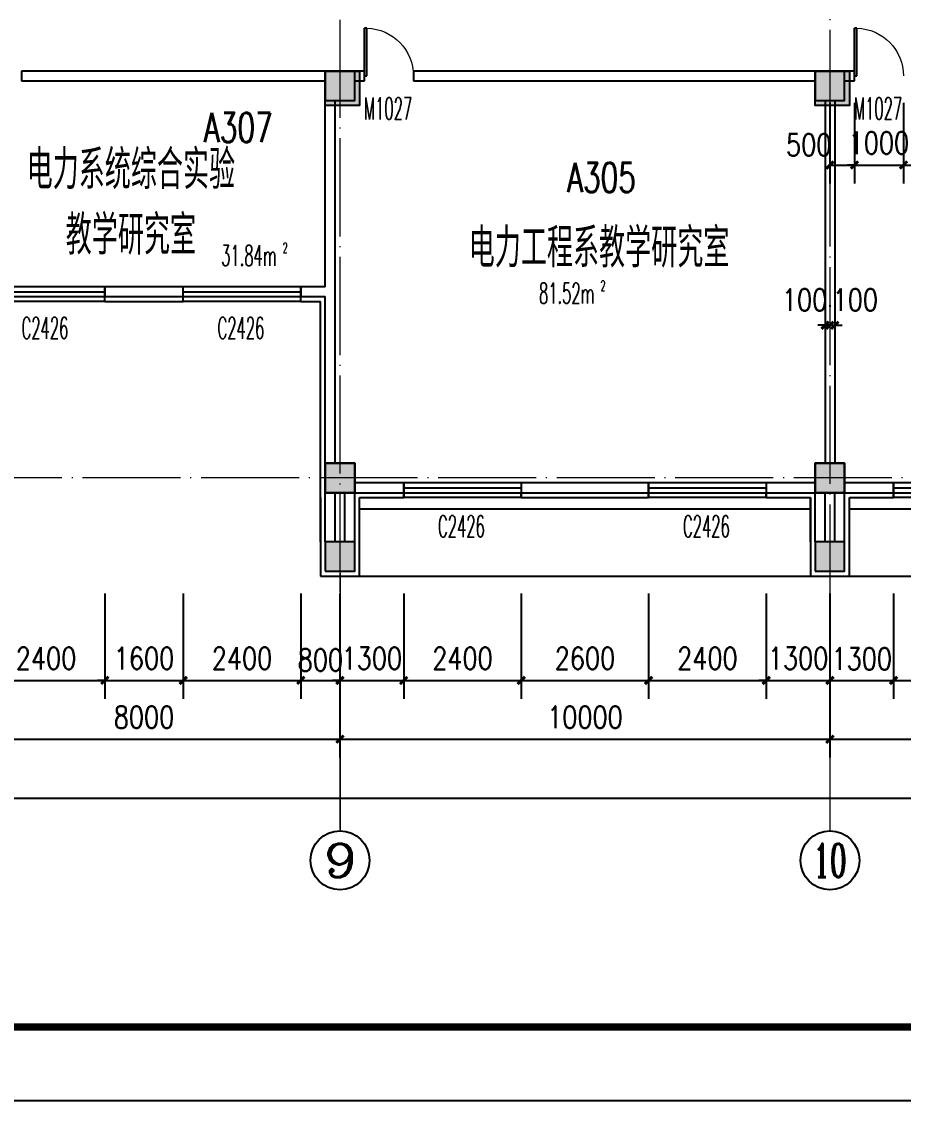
# Model space of a CAD drawing. Extents: x 1417642 to 3570900, y 124798 to 1191112.
# Drawn here: x 1494910 to 1512910, y 380098 to 402105 of the extents above; entities that cross this region are included whole.
import ezdxf
from ezdxf.enums import TextEntityAlignment as Align

# ---------------------------------------------------------------- set-up
doc = ezdxf.new("R2010")
doc.units = 0
doc.header["$LTSCALE"] = 1000
doc.header["$MEASUREMENT"] = 0
doc.linetypes.add('DOTE', pattern=[2.42, 2, -0.2, 0.02, -0.2])
doc.layers.get('0').update_dxf_attribs({"linetype": 'CONTINUOUS'})
doc.layers.get('Defpoints').update_dxf_attribs({"linetype": 'CONTINUOUS'})
for name, color, linetype in [('AXIS', 3, 'CONTINUOUS'), ('AXIS_TEXT', 7, 'CONTINUOUS'), ('colu', 2, 'CONTINUOUS'), ('COLUMN', 9, 'CONTINUOUS'), ('DOTE', 1, 'DOTE'), ('PUB_DIM', 3, 'CONTINUOUS'), ('PUB_HATCH', 8, 'CONTINUOUS'), ('PUB_TEXT', 40, 'CONTINUOUS'), ('PUB_TITLE', 4, 'CONTINUOUS'), ('SPACE', 7, 'CONTINUOUS'), ('SURFACE', 6, 'CONTINUOUS'), ('tiaozheng', 20, 'CONTINUOUS'), ('WALL', 4, 'CONTINUOUS'), ('WINDOW', 2, 'CONTINUOUS'), ('WINDOW_TEXT', 7, 'CONTINUOUS'), ('填充', 252, 'CONTINUOUS'), ('柱填充 @ 1', 8, 'CONTINUOUS'), ('立面造型', 40, 'CONTINUOUS')]:
    doc.layers.add(name, color=color, linetype=linetype)
doc.styles.add('_TCH_AXIS', font='COMPLEX', dxfattribs={"bigfont": 'GBCBIG'})
doc.styles.add('_TCH_SPACE', font='ROMANS', dxfattribs={"width": 0.7, "height": 5, "bigfont": 'Z'})
doc.styles.add('_TCH_WINDOW', font='ROMANS.shx', dxfattribs={"width": 0.7, "height": 400, "bigfont": 'Z.shx'})
doc.styles.add('DIM_FONT', font='SIMPLEX.shx', dxfattribs={"width": 0.8})
doc.styles.add('Z', font='ROMANS', dxfattribs={"width": 0.7, "bigfont": 'Z'})
doc.dimstyles.new('DIMN150', dxfattribs={"dimscale": 1.5, "dimtxt": 300, "dimasz": 100, "dimexe": 250, "dimexo": 300, "dimgap": 150, "dimtad": 1, "dimdec": 0, "dimzin": 0, "dimdsep": 46, "dimtxsty": 'DIM_FONT', "dimblk": 'ARCHTICK', "dimcen": 0.09, "dimdle": 1.5, "dimclrt": 7, "dimazin": 2, "dimtfac": 1, "dimtdec": 0, "dimtix": 1, "dimtmove": 2, "dimatfit": 3, "dimldrblk": 'ARCHTICK', "dimfxl": 1, "dimtolj": 1, "dimtzin": 0, "dimarcsym": 0})

# ---------------------------------------------------------------- blocks, each defined once
blk = doc.blocks.new('5873')
at = {"layer": '柱填充 @ 1', "ltscale": 1000}
for points in [[(1565228, 702485), (1565928, 702485), (1565928, 701785), (1565228, 701785)], [(1575228, 702485), (1575928, 702485), (1575928, 701785), (1575228, 701785)], [(1565228, 694485), (1565828, 694485), (1565828, 693885), (1565228, 693885)], [(1575228, 694485), (1575828, 694485), (1575828, 693885), (1575228, 693885)]]:
    blk.add_hatch(color=256, dxfattribs=at).paths.add_polyline_path(points)
at = {"layer": 'colu', "ltscale": 1000}
for points in [[(1565228, 702485), (1565928, 702485), (1565928, 701785), (1565228, 701785)], [(1575228, 702485), (1575928, 702485), (1575928, 701785), (1575228, 701785)], [(1565228, 694485), (1565828, 694485), (1565828, 693885), (1565228, 693885)], [(1575228, 694485), (1575828, 694485), (1575828, 693885), (1575228, 693885)]]:
    blk.add_lwpolyline(points, close=True, dxfattribs=at)
blk = doc.blocks.new('_ArchTick')
at = {"color": 0, "linetype": 'ByBlock', "const_width": 0.4}
blk.add_lwpolyline([(-0.5, -0.5), (0.5, 0.5)], dxfattribs=at)
blk = doc.blocks.new('*D1631')
at = {"layer": 'Defpoints', "color": 0}
for p in [(1511510, 395910), (1511410, 395870), (1511510, 395870)]:
    blk.add_point(p, dxfattribs=at)
at = {"layer": 'PUB_DIM', "color": 0, "lineweight": -2}
for p, q in [((1511410, 396320), (1511410, 396285)), ((1511510, 396320), (1511510, 396285)), ((1511410, 395910), (1511260, 395910)), ((1511410, 395910), (1511510, 395910)), ((1511510, 395910), (1511660, 395910))]:
    blk.add_line(p, q, dxfattribs=at)
at = {"layer": 'PUB_DIM', "color": 0, "lineweight": -2, "xscale": 150, "yscale": 150, "zscale": 150}
blk.add_blockref('_ArchTick', (1511410, 395910), dxfattribs=at)
at = {"layer": 'PUB_DIM', "color": 0, "lineweight": -2, "xscale": 150, "yscale": 150, "zscale": 150, "rotation": 180}
blk.add_blockref('_ArchTick', (1511510, 395910), dxfattribs=at)
at = {"layer": 'PUB_DIM', "color": 7, "insert": (1511928, 396427), "char_height": 450, "attachment_point": 5, "style": 'DIM_FONT'}
blk.add_mtext('\\A1;100', dxfattribs=at)
blk = doc.blocks.new('*D1632')
at = {"layer": 'Defpoints', "color": 0}
for p in [(1511410, 395910), (1511310, 395870), (1511410, 395870)]:
    blk.add_point(p, dxfattribs=at)
at = {"layer": 'PUB_DIM', "color": 0, "lineweight": -2}
for p, q in [((1511310, 396320), (1511310, 396285)), ((1511410, 396320), (1511410, 396285)), ((1511310, 395910), (1511160, 395910)), ((1511310, 395910), (1511410, 395910)), ((1511410, 395910), (1511560, 395910))]:
    blk.add_line(p, q, dxfattribs=at)
at = {"layer": 'PUB_DIM', "color": 0, "lineweight": -2, "xscale": 150, "yscale": 150, "zscale": 150}
blk.add_blockref('_ArchTick', (1511310, 395910), dxfattribs=at)
at = {"layer": 'PUB_DIM', "color": 0, "lineweight": -2, "xscale": 150, "yscale": 150, "zscale": 150, "rotation": 180}
blk.add_blockref('_ArchTick', (1511410, 395910), dxfattribs=at)
at = {"layer": 'PUB_DIM', "color": 7, "insert": (1510893, 396427), "char_height": 450, "attachment_point": 5, "style": 'DIM_FONT'}
blk.add_mtext('\\A1;100', dxfattribs=at)
blk = doc.blocks.new('*D1880')
at = {"layer": 'Defpoints', "color": 0}
for p in [(1511910, 400895), (1512910, 400895), (1512910, 399179)]:
    blk.add_point(p, dxfattribs=at)
at = {"layer": 'PUB_DIM', "color": 0, "lineweight": -2}
for p, q in [((1511910, 400445), (1511910, 398804)), ((1512910, 400445), (1512910, 398804)), ((1511910, 399179), (1511760, 399179)), ((1511910, 399179), (1512910, 399179)), ((1512910, 399179), (1513060, 399179))]:
    blk.add_line(p, q, dxfattribs=at)
at = {"layer": 'PUB_DIM', "color": 0, "lineweight": -2, "xscale": 150, "yscale": 150, "zscale": 150}
blk.add_blockref('_ArchTick', (1511910, 399179), dxfattribs=at)
at = {"layer": 'PUB_DIM', "color": 0, "lineweight": -2, "xscale": 150, "yscale": 150, "zscale": 150, "rotation": 180}
blk.add_blockref('_ArchTick', (1512910, 399179), dxfattribs=at)
at = {"layer": 'PUB_DIM', "color": 7, "insert": (1512410, 399629), "char_height": 450, "attachment_point": 5, "style": 'DIM_FONT'}
blk.add_mtext('\\A1;1000', dxfattribs=at)
blk = doc.blocks.new('*D1881')
at = {"layer": 'Defpoints', "color": 0}
for p in [(1511410, 400895), (1511910, 400895), (1511910, 399179)]:
    blk.add_point(p, dxfattribs=at)
at = {"layer": 'PUB_DIM', "color": 0, "lineweight": -2}
for p, q in [((1511410, 400445), (1511410, 398804)), ((1511910, 400445), (1511910, 398804)), ((1511408, 399179), (1511913, 399179))]:
    blk.add_line(p, q, dxfattribs=at)
at = {"layer": 'PUB_DIM', "color": 0, "lineweight": -2, "xscale": 150, "yscale": 150, "zscale": 150, "rotation": 180}
blk.add_blockref('_ArchTick', (1511410, 399179), dxfattribs=at)
at = {"layer": 'PUB_DIM', "color": 0, "lineweight": -2, "xscale": 150, "yscale": 150, "zscale": 150}
blk.add_blockref('_ArchTick', (1511910, 399179), dxfattribs=at)
at = {"layer": 'PUB_DIM', "color": 7, "insert": (1510977, 399591), "char_height": 450, "attachment_point": 5, "style": 'DIM_FONT'}
blk.add_mtext('\\A1;500', dxfattribs=at)
blk = doc.blocks.new('*D2039')
at = {"layer": 'AXIS', "color": 0, "lineweight": -2}
for p, q in [((1439810, 388789), (1439810, 385891)), ((1588610, 388789), (1588610, 385891)), ((1439808, 386266), (1588613, 386266))]:
    blk.add_line(p, q, dxfattribs=at)
at = {"layer": 'Defpoints', "color": 0}
for p in [(1439810, 389239), (1588610, 389239), (1588610, 386266)]:
    blk.add_point(p, dxfattribs=at)
at = {"layer": 'AXIS', "color": 0, "lineweight": -2, "xscale": 150, "yscale": 150, "zscale": 150, "rotation": 180}
blk.add_blockref('_ArchTick', (1439810, 386266), dxfattribs=at)
at = {"layer": 'AXIS', "color": 0, "lineweight": -2, "xscale": 150, "yscale": 150, "zscale": 150}
blk.add_blockref('_ArchTick', (1588610, 386266), dxfattribs=at)
at = {"layer": 'AXIS', "color": 7, "insert": (1514210, 386716), "char_height": 450, "attachment_point": 5, "style": 'DIM_FONT'}
blk.add_mtext('\\A1;148800', dxfattribs=at)
blk = doc.blocks.new('*D2047')
at = {"layer": 'AXIS', "color": 0, "lineweight": -2}
for p, q in [((1493410, 389773), (1493410, 387091)), ((1501410, 389773), (1501410, 387091)), ((1493408, 387466), (1501413, 387466))]:
    blk.add_line(p, q, dxfattribs=at)
at = {"layer": 'Defpoints', "color": 0}
for p in [(1493410, 390223), (1501410, 390223), (1501410, 387466)]:
    blk.add_point(p, dxfattribs=at)
at = {"layer": 'AXIS', "color": 0, "lineweight": -2, "xscale": 150, "yscale": 150, "zscale": 150, "rotation": 180}
blk.add_blockref('_ArchTick', (1493410, 387466), dxfattribs=at)
at = {"layer": 'AXIS', "color": 0, "lineweight": -2, "xscale": 150, "yscale": 150, "zscale": 150}
blk.add_blockref('_ArchTick', (1501410, 387466), dxfattribs=at)
at = {"layer": 'AXIS', "color": 7, "insert": (1497410, 387916), "char_height": 450, "attachment_point": 5, "style": 'DIM_FONT'}
blk.add_mtext('\\A1;8000', dxfattribs=at)
blk = doc.blocks.new('*D2048')
at = {"layer": 'AXIS', "color": 0, "lineweight": -2}
for p, q in [((1501410, 389773), (1501410, 387091)), ((1511410, 389773), (1511410, 387091)), ((1501408, 387466), (1511413, 387466))]:
    blk.add_line(p, q, dxfattribs=at)
at = {"layer": 'Defpoints', "color": 0}
for p in [(1501410, 390223), (1511410, 390223), (1511410, 387466)]:
    blk.add_point(p, dxfattribs=at)
at = {"layer": 'AXIS', "color": 0, "lineweight": -2, "xscale": 150, "yscale": 150, "zscale": 150, "rotation": 180}
blk.add_blockref('_ArchTick', (1501410, 387466), dxfattribs=at)
at = {"layer": 'AXIS', "color": 0, "lineweight": -2, "xscale": 150, "yscale": 150, "zscale": 150}
blk.add_blockref('_ArchTick', (1511410, 387466), dxfattribs=at)
at = {"layer": 'AXIS', "color": 7, "insert": (1506410, 387916), "char_height": 450, "attachment_point": 5, "style": 'DIM_FONT'}
blk.add_mtext('\\A1;10000', dxfattribs=at)
blk = doc.blocks.new('*D2049')
at = {"layer": 'AXIS', "color": 0, "lineweight": -2}
for p, q in [((1511410, 389773), (1511410, 387091)), ((1521410, 389773), (1521410, 387091)), ((1511408, 387466), (1521413, 387466))]:
    blk.add_line(p, q, dxfattribs=at)
at = {"layer": 'Defpoints', "color": 0}
for p in [(1511410, 390223), (1521410, 390223), (1521410, 387466)]:
    blk.add_point(p, dxfattribs=at)
at = {"layer": 'AXIS', "color": 0, "lineweight": -2, "xscale": 150, "yscale": 150, "zscale": 150, "rotation": 180}
blk.add_blockref('_ArchTick', (1511410, 387466), dxfattribs=at)
at = {"layer": 'AXIS', "color": 0, "lineweight": -2, "xscale": 150, "yscale": 150, "zscale": 150}
blk.add_blockref('_ArchTick', (1521410, 387466), dxfattribs=at)
at = {"layer": 'AXIS', "color": 7, "insert": (1516410, 387916), "char_height": 450, "attachment_point": 5, "style": 'DIM_FONT'}
blk.add_mtext('\\A1;10000', dxfattribs=at)
blk = doc.blocks.new('*D2154')
at = {"layer": 'Defpoints', "color": 0}
for p in [(1494210, 390886), (1496610, 390886), (1496610, 388666)]:
    blk.add_point(p, dxfattribs=at)
at = {"layer": 'PUB_DIM', "color": 0, "lineweight": -2}
for p, q in [((1494210, 390436), (1494210, 388291)), ((1496610, 390436), (1496610, 388291)), ((1494208, 388666), (1496613, 388666))]:
    blk.add_line(p, q, dxfattribs=at)
at = {"layer": 'PUB_DIM', "color": 0, "lineweight": -2, "xscale": 150, "yscale": 150, "zscale": 150, "rotation": 180}
blk.add_blockref('_ArchTick', (1494210, 388666), dxfattribs=at)
at = {"layer": 'PUB_DIM', "color": 0, "lineweight": -2, "xscale": 150, "yscale": 150, "zscale": 150}
blk.add_blockref('_ArchTick', (1496610, 388666), dxfattribs=at)
at = {"layer": 'PUB_DIM', "color": 7, "insert": (1495410, 389116), "char_height": 450, "attachment_point": 5, "style": 'DIM_FONT'}
blk.add_mtext('\\A1;2400', dxfattribs=at)
blk = doc.blocks.new('*D2155')
at = {"layer": 'Defpoints', "color": 0}
for p in [(1496610, 390886), (1498210, 390886), (1498210, 388666)]:
    blk.add_point(p, dxfattribs=at)
at = {"layer": 'PUB_DIM', "color": 0, "lineweight": -2}
for p, q in [((1496610, 390436), (1496610, 388291)), ((1498210, 390436), (1498210, 388291)), ((1496610, 388666), (1496460, 388666)), ((1496610, 388666), (1498210, 388666)), ((1498210, 388666), (1498360, 388666))]:
    blk.add_line(p, q, dxfattribs=at)
at = {"layer": 'PUB_DIM', "color": 0, "lineweight": -2, "xscale": 150, "yscale": 150, "zscale": 150}
blk.add_blockref('_ArchTick', (1496610, 388666), dxfattribs=at)
at = {"layer": 'PUB_DIM', "color": 0, "lineweight": -2, "xscale": 150, "yscale": 150, "zscale": 150, "rotation": 180}
blk.add_blockref('_ArchTick', (1498210, 388666), dxfattribs=at)
at = {"layer": 'PUB_DIM', "color": 7, "insert": (1497410, 389116), "char_height": 450, "attachment_point": 5, "style": 'DIM_FONT'}
blk.add_mtext('\\A1;1600', dxfattribs=at)
blk = doc.blocks.new('*D2156')
at = {"layer": 'Defpoints', "color": 0}
for p in [(1498210, 390886), (1500610, 390886), (1500610, 388666)]:
    blk.add_point(p, dxfattribs=at)
at = {"layer": 'PUB_DIM', "color": 0, "lineweight": -2}
for p, q in [((1498210, 390436), (1498210, 388291)), ((1500610, 390436), (1500610, 388291)), ((1498208, 388666), (1500613, 388666))]:
    blk.add_line(p, q, dxfattribs=at)
at = {"layer": 'PUB_DIM', "color": 0, "lineweight": -2, "xscale": 150, "yscale": 150, "zscale": 150, "rotation": 180}
blk.add_blockref('_ArchTick', (1498210, 388666), dxfattribs=at)
at = {"layer": 'PUB_DIM', "color": 0, "lineweight": -2, "xscale": 150, "yscale": 150, "zscale": 150}
blk.add_blockref('_ArchTick', (1500610, 388666), dxfattribs=at)
at = {"layer": 'PUB_DIM', "color": 7, "insert": (1499410, 389116), "char_height": 450, "attachment_point": 5, "style": 'DIM_FONT'}
blk.add_mtext('\\A1;2400', dxfattribs=at)
blk = doc.blocks.new('*D2157')
at = {"layer": 'Defpoints', "color": 0}
for p in [(1500610, 390886), (1501410, 390886), (1501410, 388666)]:
    blk.add_point(p, dxfattribs=at)
at = {"layer": 'PUB_DIM', "color": 0, "lineweight": -2}
for p, q in [((1500610, 390436), (1500610, 388291)), ((1501410, 390436), (1501410, 388291)), ((1500608, 388666), (1501413, 388666))]:
    blk.add_line(p, q, dxfattribs=at)
at = {"layer": 'PUB_DIM', "color": 0, "lineweight": -2, "xscale": 150, "yscale": 150, "zscale": 150, "rotation": 180}
blk.add_blockref('_ArchTick', (1500610, 388666), dxfattribs=at)
at = {"layer": 'PUB_DIM', "color": 0, "lineweight": -2, "xscale": 150, "yscale": 150, "zscale": 150}
blk.add_blockref('_ArchTick', (1501410, 388666), dxfattribs=at)
at = {"layer": 'PUB_DIM', "color": 7, "insert": (1501010, 389082), "char_height": 450, "attachment_point": 5, "style": 'DIM_FONT'}
blk.add_mtext('\\A1;800', dxfattribs=at)
blk = doc.blocks.new('*D2158')
at = {"layer": 'Defpoints', "color": 0}
for p in [(1501410, 390886), (1502710, 390886), (1502710, 388666)]:
    blk.add_point(p, dxfattribs=at)
at = {"layer": 'PUB_DIM', "color": 0, "lineweight": -2}
for p, q in [((1501410, 390436), (1501410, 388291)), ((1502710, 390436), (1502710, 388291)), ((1501410, 388666), (1501260, 388666)), ((1501410, 388666), (1502710, 388666)), ((1502710, 388666), (1502860, 388666))]:
    blk.add_line(p, q, dxfattribs=at)
at = {"layer": 'PUB_DIM', "color": 0, "lineweight": -2, "xscale": 150, "yscale": 150, "zscale": 150}
blk.add_blockref('_ArchTick', (1501410, 388666), dxfattribs=at)
at = {"layer": 'PUB_DIM', "color": 0, "lineweight": -2, "xscale": 150, "yscale": 150, "zscale": 150, "rotation": 180}
blk.add_blockref('_ArchTick', (1502710, 388666), dxfattribs=at)
at = {"layer": 'PUB_DIM', "color": 7, "insert": (1502060, 389116), "char_height": 450, "attachment_point": 5, "style": 'DIM_FONT'}
blk.add_mtext('\\A1;1300', dxfattribs=at)
blk = doc.blocks.new('*D2159')
at = {"layer": 'Defpoints', "color": 0}
for p in [(1502710, 390886), (1505110, 390886), (1505110, 388666)]:
    blk.add_point(p, dxfattribs=at)
at = {"layer": 'PUB_DIM', "color": 0, "lineweight": -2}
for p, q in [((1502710, 390436), (1502710, 388291)), ((1505110, 390436), (1505110, 388291)), ((1502708, 388666), (1505113, 388666))]:
    blk.add_line(p, q, dxfattribs=at)
at = {"layer": 'PUB_DIM', "color": 0, "lineweight": -2, "xscale": 150, "yscale": 150, "zscale": 150, "rotation": 180}
blk.add_blockref('_ArchTick', (1502710, 388666), dxfattribs=at)
at = {"layer": 'PUB_DIM', "color": 0, "lineweight": -2, "xscale": 150, "yscale": 150, "zscale": 150}
blk.add_blockref('_ArchTick', (1505110, 388666), dxfattribs=at)
at = {"layer": 'PUB_DIM', "color": 7, "insert": (1503910, 389116), "char_height": 450, "attachment_point": 5, "style": 'DIM_FONT'}
blk.add_mtext('\\A1;2400', dxfattribs=at)
blk = doc.blocks.new('*D2160')
at = {"layer": 'Defpoints', "color": 0}
for p in [(1505110, 390886), (1507710, 390886), (1507710, 388666)]:
    blk.add_point(p, dxfattribs=at)
at = {"layer": 'PUB_DIM', "color": 0, "lineweight": -2}
for p, q in [((1505110, 390436), (1505110, 388291)), ((1507710, 390436), (1507710, 388291)), ((1505108, 388666), (1507713, 388666))]:
    blk.add_line(p, q, dxfattribs=at)
at = {"layer": 'PUB_DIM', "color": 0, "lineweight": -2, "xscale": 150, "yscale": 150, "zscale": 150, "rotation": 180}
blk.add_blockref('_ArchTick', (1505110, 388666), dxfattribs=at)
at = {"layer": 'PUB_DIM', "color": 0, "lineweight": -2, "xscale": 150, "yscale": 150, "zscale": 150}
blk.add_blockref('_ArchTick', (1507710, 388666), dxfattribs=at)
at = {"layer": 'PUB_DIM', "color": 7, "insert": (1506410, 389116), "char_height": 450, "attachment_point": 5, "style": 'DIM_FONT'}
blk.add_mtext('\\A1;2600', dxfattribs=at)
blk = doc.blocks.new('*D2161')
at = {"layer": 'Defpoints', "color": 0}
for p in [(1507710, 390886), (1510110, 390886), (1510110, 388666)]:
    blk.add_point(p, dxfattribs=at)
at = {"layer": 'PUB_DIM', "color": 0, "lineweight": -2}
for p, q in [((1507710, 390436), (1507710, 388291)), ((1510110, 390436), (1510110, 388291)), ((1507708, 388666), (1510113, 388666))]:
    blk.add_line(p, q, dxfattribs=at)
at = {"layer": 'PUB_DIM', "color": 0, "lineweight": -2, "xscale": 150, "yscale": 150, "zscale": 150, "rotation": 180}
blk.add_blockref('_ArchTick', (1507710, 388666), dxfattribs=at)
at = {"layer": 'PUB_DIM', "color": 0, "lineweight": -2, "xscale": 150, "yscale": 150, "zscale": 150}
blk.add_blockref('_ArchTick', (1510110, 388666), dxfattribs=at)
at = {"layer": 'PUB_DIM', "color": 7, "insert": (1508910, 389116), "char_height": 450, "attachment_point": 5, "style": 'DIM_FONT'}
blk.add_mtext('\\A1;2400', dxfattribs=at)
blk = doc.blocks.new('*D2162')
at = {"layer": 'Defpoints', "color": 0}
for p in [(1510110, 390886), (1511410, 390886), (1511410, 388666)]:
    blk.add_point(p, dxfattribs=at)
at = {"layer": 'PUB_DIM', "color": 0, "lineweight": -2}
for p, q in [((1510110, 390436), (1510110, 388291)), ((1511410, 390436), (1511410, 388291)), ((1510110, 388666), (1509960, 388666)), ((1510110, 388666), (1511410, 388666)), ((1511410, 388666), (1511560, 388666))]:
    blk.add_line(p, q, dxfattribs=at)
at = {"layer": 'PUB_DIM', "color": 0, "lineweight": -2, "xscale": 150, "yscale": 150, "zscale": 150}
blk.add_blockref('_ArchTick', (1510110, 388666), dxfattribs=at)
at = {"layer": 'PUB_DIM', "color": 0, "lineweight": -2, "xscale": 150, "yscale": 150, "zscale": 150, "rotation": 180}
blk.add_blockref('_ArchTick', (1511410, 388666), dxfattribs=at)
at = {"layer": 'PUB_DIM', "color": 7, "insert": (1510760, 389116), "char_height": 450, "attachment_point": 5, "style": 'DIM_FONT'}
blk.add_mtext('\\A1;1300', dxfattribs=at)
blk = doc.blocks.new('*D2163')
at = {"layer": 'Defpoints', "color": 0}
for p in [(1511410, 390886), (1512710, 390886), (1512710, 388666)]:
    blk.add_point(p, dxfattribs=at)
at = {"layer": 'PUB_DIM', "color": 0, "lineweight": -2}
for p, q in [((1511410, 390436), (1511410, 388291)), ((1512710, 390436), (1512710, 388291)), ((1511408, 388666), (1512713, 388666))]:
    blk.add_line(p, q, dxfattribs=at)
at = {"layer": 'PUB_DIM', "color": 0, "lineweight": -2, "xscale": 150, "yscale": 150, "zscale": 150, "rotation": 180}
blk.add_blockref('_ArchTick', (1511410, 388666), dxfattribs=at)
at = {"layer": 'PUB_DIM', "color": 0, "lineweight": -2, "xscale": 150, "yscale": 150, "zscale": 150}
blk.add_blockref('_ArchTick', (1512710, 388666), dxfattribs=at)
at = {"layer": 'PUB_DIM', "color": 7, "insert": (1512060, 389108), "char_height": 450, "attachment_point": 5, "style": 'DIM_FONT'}
blk.add_mtext('\\A1;1300', dxfattribs=at)
blk = doc.blocks.new('*D2164')
at = {"layer": 'Defpoints', "color": 0}
for p in [(1512710, 390886), (1515110, 390886), (1515110, 388666)]:
    blk.add_point(p, dxfattribs=at)
at = {"layer": 'PUB_DIM', "color": 0, "lineweight": -2}
for p, q in [((1512710, 390436), (1512710, 388291)), ((1515110, 390436), (1515110, 388291)), ((1512708, 388666), (1515113, 388666))]:
    blk.add_line(p, q, dxfattribs=at)
at = {"layer": 'PUB_DIM', "color": 0, "lineweight": -2, "xscale": 150, "yscale": 150, "zscale": 150, "rotation": 180}
blk.add_blockref('_ArchTick', (1512710, 388666), dxfattribs=at)
at = {"layer": 'PUB_DIM', "color": 0, "lineweight": -2, "xscale": 150, "yscale": 150, "zscale": 150}
blk.add_blockref('_ArchTick', (1515110, 388666), dxfattribs=at)
at = {"layer": 'PUB_DIM', "color": 7, "insert": (1513910, 389116), "char_height": 450, "attachment_point": 5, "style": 'DIM_FONT'}
blk.add_mtext('\\A1;2400', dxfattribs=at)
blk = doc.blocks.new('_FZH')
blk.add_lwpolyline([(-0.5, -0.5), (0.5, -0.5), (0.5, 0.5), (-0.5, 0.5)], close=True)
at = {"layer": 'PUB_HATCH'}
blk.add_solid([(-0.5, -0.5), (0.5, -0.5), (-0.5, 0.5), (0.5, 0.5)], dxfattribs=at)
blk = doc.blocks.new('$DorLib2D$00000001')
for p, q in [((0.45, 0.975), (0.5, 0.975)), ((0.45, 0), (0.45, 0.975)), ((0.5, 0), (0.5, 0.975)), ((0.5, 0), (0.45, 0))]:
    blk.add_line(p, q)
at = {"lineweight": 13}
blk.add_arc((0.475, 0), 0.975, 91.4693, 180, dxfattribs=at)
blk = doc.blocks.new('$TCHSYS$WIN2D')
for p, q in [((-0.5, 0.5), (0.5, 0.5)), ((-0.5, 0.5), (-0.5, -0.5)), ((0.5, 0.5), (0.5, -0.5)), ((0.5, 0.1667), (-0.5, 0.1667)), ((0.5, -0.1667), (-0.5, -0.1667)), ((-0.5, -0.5), (0.5, -0.5))]:
    blk.add_line(p, q)

msp = doc.modelspace()

# ---------------------------------------------------------------- linework, layer by layer
at = {"layer": 'AXIS', "lineweight": 0}
for p, q in [((1501410.3, 386691.4), (1501410.3, 385594.9)), ((1511410.3, 386691.4), (1511410.3, 385594.9))]:
    msp.add_line(p, q, dxfattribs=at)
at = {"layer": 'AXIS'}
for centre in [(1501410.3, 384994.9), (1511410.3, 384994.9)]:
    msp.add_circle(centre, 600, dxfattribs=at)
at = {"layer": 'DOTE', "lineweight": 0}
msp.add_line((1501410.3, 385623.9), (1501410.3, 495521.4), dxfattribs=at)
for points in [[(1511410.3, 469695.5), (1511410.3, 385594.9)], [(1597373.8, 392795.5), (1432083.9, 392795.5)], [(1501410.3, 390852.6), (1501410.3, 385594.9)]]:
    msp.add_lwpolyline(points, dxfattribs=at)
at = {"layer": 'PUB_TITLE'}
msp.add_lwpolyline([(1417642.3, 380098.4), (1618342.3, 380098.4), (1618342.3, 506248.4), (1417642.3, 506248.4)], close=True, dxfattribs=at)
at = {"layer": 'PUB_TITLE', "const_width": 150}
msp.add_lwpolyline([(1421392.3, 381598.4), (1616842.3, 381598.4), (1616842.3, 504748.4), (1421392.3, 504748.4)], close=True, dxfattribs=at)
at = {"layer": 'SURFACE'}
for p, q in [((1496610.3, 396395.5), (1496610.3, 396495.5)), ((1496610.3, 396395.5), (1498210.3, 396395.5)), ((1498210.3, 396395.5), (1498210.3, 396495.5)), ((1500610.3, 396395.5), (1500610.3, 396495.5)), ((1500610.3, 396395.5), (1501010.3, 396395.5)), ((1501010.3, 392595.5), (1501010.3, 396395.5)), ((1501010.3, 391495.5), (1501010.3, 392595.5)), ((1501010.3, 392395.5), (1501010.3, 390795.5)), ((1501810.3, 390795.5), (1501810.3, 392395.5)), ((1501810.3, 392395.5), (1502710.3, 392395.5)), ((1501810.3, 391495.5), (1501810.3, 392395.5)), ((1502710.3, 392395.5), (1502710.3, 392495.5)), ((1505110.3, 392395.5), (1505110.3, 392495.5)), ((1505110.3, 392395.5), (1507710.3, 392395.5)), ((1507710.3, 392395.5), (1507710.3, 392495.5)), ((1510110.3, 392395.5), (1510110.3, 392495.5)), ((1510110.3, 392395.5), (1511010.3, 392395.5)), ((1511010.3, 392395.5), (1511010.3, 390795.5)), ((1511010.3, 391495.5), (1511010.3, 392395.5)), ((1511810.3, 390795.5), (1511810.3, 392395.5)), ((1511810.3, 392395.5), (1512710.3, 392395.5)), ((1511810.3, 391495.5), (1511810.3, 392395.5)), ((1512710.3, 392395.5), (1512710.3, 392495.5)), ((1501010.3, 390795.5), (1501810.3, 390795.5)), ((1511010.3, 390795.5), (1511810.3, 390795.5))]:
    msp.add_line(p, q, dxfattribs=at)
at = {"layer": 'WALL'}
for p, q in [((1501110.3, 401095.5), (1494910.5, 401095.5)), ((1494910.5, 401095.5), (1494910.5, 400895.5)), ((1501910.5, 401095.5), (1501710.3, 401095.5)), ((1501910.5, 400895.5), (1501910.5, 401095.5)), ((1511110.3, 401095.5), (1502910.5, 401095.5)), ((1502910.5, 401095.5), (1502910.5, 400895.5)), ((1511910.5, 401095.5), (1511710.3, 401095.5)), ((1511910.5, 400895.5), (1511910.5, 401095.5)), ((1494910.5, 400895.5), (1501110.3, 400895.5)), ((1501710.3, 400895.5), (1501910.5, 400895.5)), ((1502910.5, 400895.5), (1511110.3, 400895.5)), ((1511710.3, 400895.5), (1511910.5, 400895.5)), ((1501110.3, 396695.5), (1501110.3, 400495.5)), ((1501310.3, 396595.5), (1501310.3, 400495.5)), ((1511310.3, 400495.5), (1511310.3, 393095.5)), ((1511510.3, 400495.5), (1511510.3, 393095.5)), ((1498210.3, 396695.5), (1496610.3, 396695.5)), ((1496610.3, 396695.5), (1496610.3, 396495.5)), ((1498210.3, 396495.5), (1498210.3, 396695.5)), ((1501110.3, 396695.5), (1500610.3, 396695.5)), ((1500610.3, 396695.5), (1500610.3, 396495.5)), ((1501310.3, 393095.5), (1501310.3, 396595.5)), ((1496610.3, 396495.5), (1498210.3, 396495.5)), ((1500610.3, 396495.5), (1501110.3, 396495.5)), ((1501110.3, 393095.5), (1501110.3, 396495.5)), ((1502710.3, 392695.5), (1501710.3, 392695.5)), ((1502710.3, 392495.5), (1502710.3, 392695.5)), ((1507710.3, 392695.5), (1505110.3, 392695.5)), ((1505110.3, 392695.5), (1505110.3, 392495.5)), ((1507710.3, 392495.5), (1507710.3, 392695.5)), ((1511110.3, 392695.5), (1510110.3, 392695.5)), ((1510110.3, 392695.5), (1510110.3, 392495.5)), ((1512710.3, 392695.5), (1511710.3, 392695.5)), ((1512710.3, 392495.5), (1512710.3, 392695.5)), ((1501110.3, 391495.5), (1501110.3, 392495.5)), ((1501310.3, 391495.5), (1501310.3, 392495.5)), ((1501510.3, 391495.5), (1501510.3, 392495.5)), ((1501710.3, 392495.5), (1502710.3, 392495.5)), ((1501710.3, 391495.5), (1501710.3, 392495.5)), ((1505110.3, 392495.5), (1507710.3, 392495.5)), ((1510110.3, 392495.5), (1511110.3, 392495.5)), ((1511110.3, 391495.5), (1511110.3, 392495.5)), ((1511310.3, 391495.5), (1511310.3, 392495.5)), ((1511510.3, 391495.5), (1511510.3, 392495.5)), ((1511710.3, 392495.5), (1512710.3, 392495.5)), ((1511710.3, 391495.5), (1511710.3, 392495.5))]:
    msp.add_line(p, q, dxfattribs=at)
at = {"layer": '立面造型'}
for p, q in [((1511010.3, 392160.8), (1501810.3, 392160.8)), ((1521010.3, 392160.8), (1511810.3, 392160.8)), ((1501810.3, 390795.5), (1536010.3, 390795.5))]:
    msp.add_line(p, q, dxfattribs=at)

# ---------------------------------------------------------------- block references
at = {"layer": 'COLUMN', "lineweight": 0, "xscale": 600, "yscale": 600, "zscale": 600}
for p in [(1501410.3, 400795.5), (1511410.3, 400795.5), (1501410.3, 392795.5), (1511410.3, 392795.5), (1501410.3, 391195.5), (1511410.3, 391195.5)]:
    msp.add_blockref('_FZH', p, dxfattribs=at)
at = {"layer": 'tiaozheng'}
msp.add_blockref('5873', (-64117.3, -301389.9), dxfattribs=at)
at = {"layer": 'WINDOW', "lineweight": 0}
ref = msp.add_blockref('$DorLib2D$00000001', (1502410.5, 400995.5), dxfattribs=dict(at, xscale=-1000, yscale=1000, zscale=-1000))
ref.add_attrib('A', 'M1027', (1501901.2, 400109.1), dxfattribs={"layer": 'WINDOW_TEXT', "lineweight": 0, "height": 446.25, "style": '_TCH_WINDOW', "width": 0.494118})
ref = msp.add_blockref('$DorLib2D$00000001', (1512410.5, 400995.5), dxfattribs=dict(at, xscale=-1000, yscale=1000, zscale=-1000))
ref.add_attrib('A', 'M1027', (1511901.2, 400109.1), dxfattribs={"layer": 'WINDOW_TEXT', "lineweight": 0, "height": 446.25, "style": '_TCH_WINDOW', "width": 0.494118})
at = {"layer": 'WINDOW', "color": 2}
ref = msp.add_blockref('$TCHSYS$WIN2D', (1495410.3, 396545.5), dxfattribs=dict(at, xscale=-2400, yscale=-300, zscale=-2400))
ref.add_attrib('A', 'C2426', (1494911.5, 395630.6), dxfattribs={"layer": 'WINDOW_TEXT', "color": 2, "height": 446.25, "style": '_TCH_WINDOW', "width": 0.494118})
ref = msp.add_blockref('$TCHSYS$WIN2D', (1499410.3, 396545.5), dxfattribs=dict(at, xscale=-2400, yscale=-300, zscale=-2400))
ref.add_attrib('A', 'C2426', (1498911.5, 395630.6), dxfattribs={"layer": 'WINDOW_TEXT', "color": 2, "height": 446.25, "style": '_TCH_WINDOW', "width": 0.494118})
ref = msp.add_blockref('$TCHSYS$WIN2D', (1503910.3, 392545.5), dxfattribs=dict(at, xscale=-2400, yscale=300, zscale=-2400))
ref.add_attrib('A', 'C2426', (1503411.5, 391584.8), dxfattribs={"layer": 'WINDOW_TEXT', "color": 2, "height": 446.25, "style": '_TCH_WINDOW', "width": 0.494118})
ref = msp.add_blockref('$TCHSYS$WIN2D', (1508910.3, 392545.5), dxfattribs=dict(at, xscale=-2400, yscale=300, zscale=-2400))
ref.add_attrib('A', 'C2426', (1508411.5, 391584.8), dxfattribs={"layer": 'WINDOW_TEXT', "color": 2, "height": 446.25, "style": '_TCH_WINDOW', "width": 0.494118})
ref = msp.add_blockref('$TCHSYS$WIN2D', (1513910.3, 392545.5), dxfattribs=dict(at, xscale=-2400, yscale=300, zscale=-2400))
ref.add_attrib('A', 'C2426', (1513411.5, 391584.8), dxfattribs={"layer": 'WINDOW_TEXT', "color": 2, "height": 446.25, "style": '_TCH_WINDOW', "width": 0.494118})

# ---------------------------------------------------------------- texts
at = {"layer": 'AXIS_TEXT', "style": '_TCH_AXIS'}
for s, height, width, p, p2 in [('9', 678.8, 1.5, (1501070.9, 384655.5), (1501749.7, 384655.5)), ('10', 678.82, 0.724138, (1511070.9, 384655.5), (1511749.7, 384655.5))]:
    msp.add_text(s, height=height, dxfattribs=dict(at, width=width)).set_placement(p, p2, align=Align.FIT)
at = {"layer": 'PUB_TEXT', "color": 1, "lineweight": 60, "style": 'Z', "width": 0.7}
for s, p in [('A307', (1498631.7, 399644.5)), ('A305', (1506046.6, 398624.8))]:
    msp.add_text(s, height=600, dxfattribs=at).set_placement(p)
at = {"layer": 'SPACE', "style": '_TCH_SPACE', "width": 0.525}
for s, height, p in [('31.84m', 420, (1498985.1, 397122.4)), ('2', 210, (1500245.1, 397384.9)), ('2', 210, (1506731.8, 396615.2)), ('81.52m', 420, (1505471.8, 396352.7))]:
    msp.add_text(s, height=height, dxfattribs=at).set_placement(p)
at = {"layer": '填充', "char_height": 800, "width": 7854.488, "style": '_TCH_WINDOW'}
for s, insert, attachment_point in [('{\\C2;电力系统综合实验\\P教学研究室}', (1497141.7, 399485.9), 2), ('{\\C2;电力工程系教学研究室}', (1504037.4, 397890.1), 1)]:
    msp.add_mtext(s, dxfattribs=dict(at, insert=insert, attachment_point=attachment_point))

# ---------------------------------------------------------------- dimensions: what is measured, and where the dimension line sits
at = {"layer": 'AXIS'}
for p1, p2, distance, picture, middle in [((1493410.3, 390222.5), (1501410.3, 390222.5), -2756.1, '*D2047', (1497410.3, 387916.4)), ((1501410.3, 390222.5), (1511410.3, 390222.5), -2756.1, '*D2048', (1506410.3, 387916.4)), ((1511410.3, 390222.5), (1521410.3, 390222.5), -2756.1, '*D2049', (1516410.3, 387916.4)), ((1439810.3, 389238.6), (1588610.3, 389238.6), -2972.2, '*D2039', (1514210.3, 386716.4))]:
    dim = msp.add_aligned_dim(p1=p1, p2=p2, distance=distance, dimstyle='DIMN150', dxfattribs=at)
    dim.commit()
    dim.dimension.update_dxf_attribs({"geometry": picture, "text_midpoint": middle})
at = {"layer": 'PUB_DIM'}
for base, p1, p2, angle, picture, middle in [((1511910.5, 399178.7), (1511410.3, 400895.5), (1511910.5, 400895.5), 0, '*D1881', (1510976.8, 399591.2)), ((1511410.3, 395909.7), (1511310.3, 395869.7), (1511410.3, 395869.7), 0, '*D1632', (1510892.5, 396427.2)), ((1511510.3, 395909.7), (1511410.3, 395869.7), (1511510.3, 395869.7), 0, '*D1631', (1511928, 396427.2)), ((1501410.3, 388666.4), (1500610.3, 390886.4), (1501410.3, 390886.4), 360, '*D2157', (1501010.3, 389081.8)), ((1512710.3, 388666.4), (1511410.3, 390886.4), (1512710.3, 390886.4), 360, '*D2163', (1512060.3, 389108.1))]:
    dim = msp.add_linear_dim(base=base, p1=p1, p2=p2, angle=angle, dimstyle='DIMN150', dxfattribs=at)
    dim.commit()
    dim.dimension.update_dxf_attribs({"geometry": picture, "text_midpoint": middle, "dimtype": 129})
for p1, p2, distance, picture, middle in [((1511910.5, 400895.5), (1512910.5, 400895.5), -1716.8, '*D1880', (1512410.5, 399628.7)), ((1494210.3, 390886.4), (1496610.3, 390886.4), -2220, '*D2154', (1495410.3, 389116.4)), ((1496610.3, 390886.4), (1498210.3, 390886.4), -2220, '*D2155', (1497410.3, 389116.4)), ((1498210.3, 390886.4), (1500610.3, 390886.4), -2220, '*D2156', (1499410.3, 389116.4)), ((1501410.3, 390886.4), (1502710.3, 390886.4), -2220, '*D2158', (1502060.3, 389116.4)), ((1502710.3, 390886.4), (1505110.3, 390886.4), -2220, '*D2159', (1503910.3, 389116.4)), ((1505110.3, 390886.4), (1507710.3, 390886.4), -2220, '*D2160', (1506410.3, 389116.4)), ((1507710.3, 390886.4), (1510110.3, 390886.4), -2220, '*D2161', (1508910.3, 389116.4)), ((1510110.3, 390886.4), (1511410.3, 390886.4), -2220, '*D2162', (1510760.3, 389116.4)), ((1512710.3, 390886.4), (1515110.3, 390886.4), -2220, '*D2164', (1513910.3, 389116.4))]:
    dim = msp.add_aligned_dim(p1=p1, p2=p2, distance=distance, dimstyle='DIMN150', dxfattribs=at)
    dim.commit()
    dim.dimension.update_dxf_attribs({"geometry": picture, "text_midpoint": middle})

doc.saveas('drawing.dxf')
